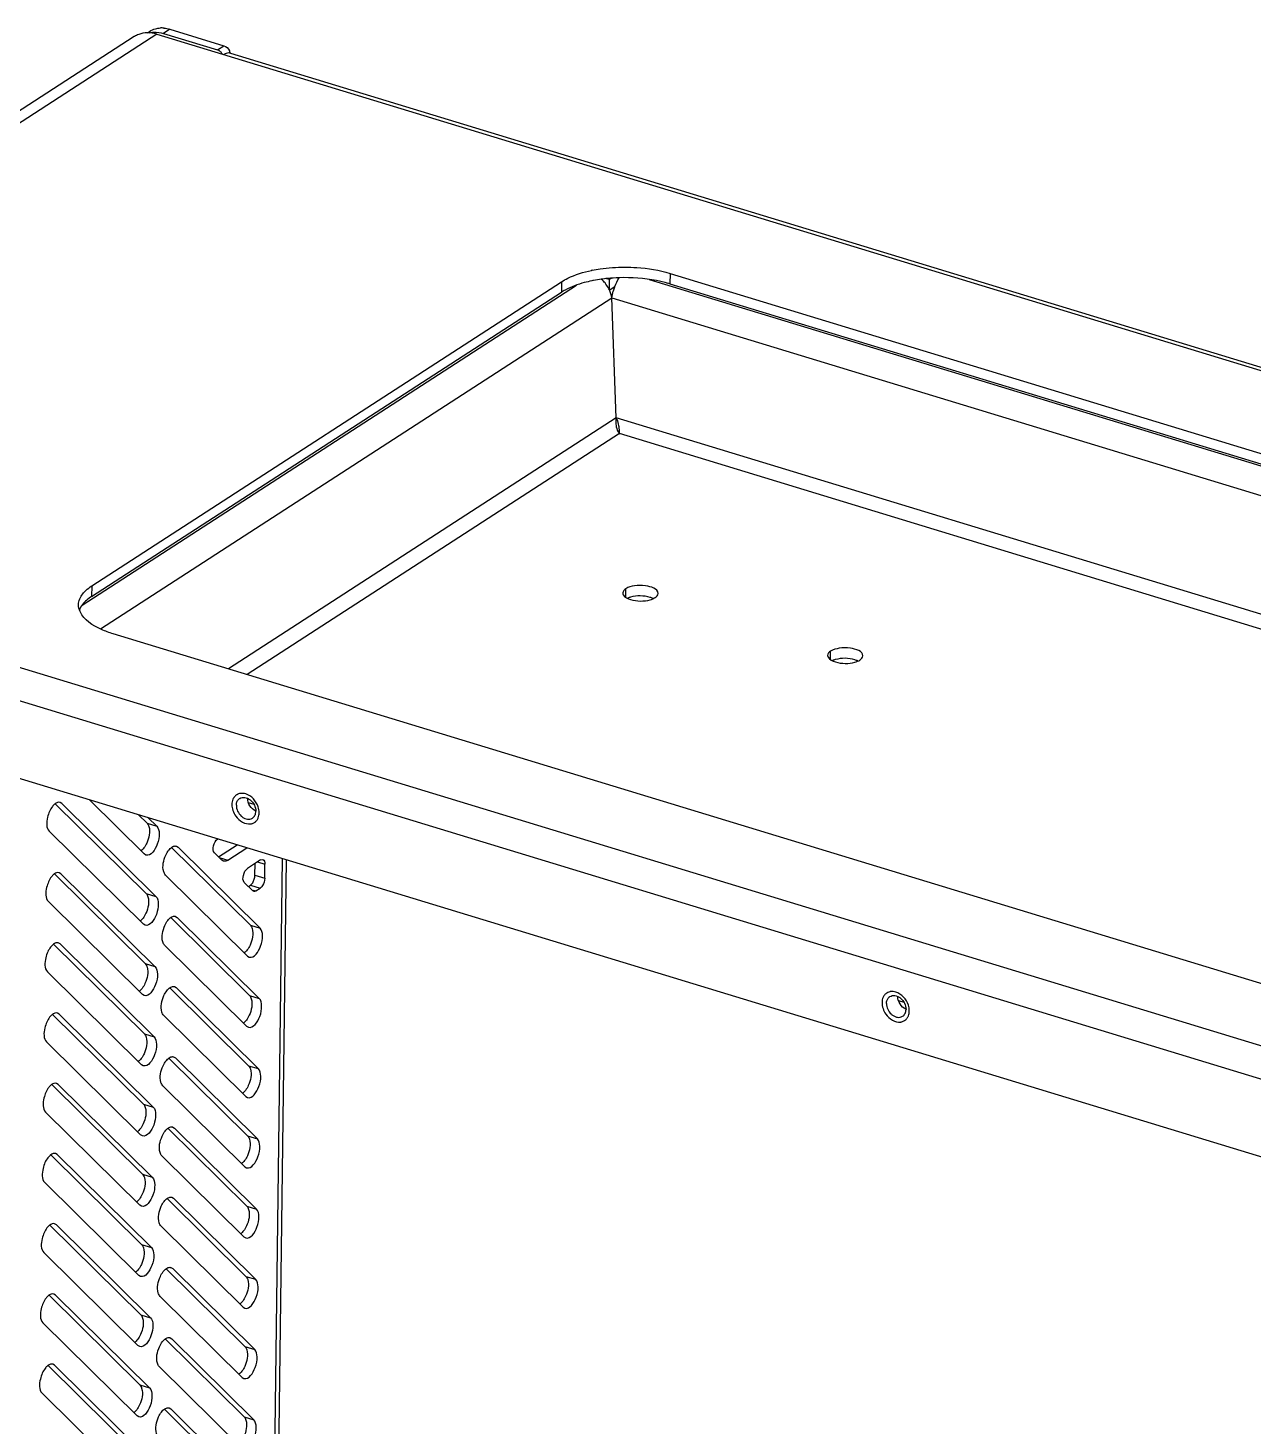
# Model space of a CAD drawing. Header units: millimetres. Extents: x -177 to 18421, y -5017 to 3255.
# Drawn here: x 4748.91 to 4788.05, y 1990.21 to 2034.9 of the extents above; entities that cross this region are included whole.
import ezdxf

# ---------------------------------------------------------------- set-up
doc = ezdxf.new("R2010")
doc.units = ezdxf.units.MM
doc.header["$LTSCALE"] = 46.255
doc.layers.get('0').update_dxf_attribs({"linetype": 'CONTINUOUS'})
doc.layers.add('02___PRT_ALL_AXES', color=7, linetype='CONTINUOUS')

msp = doc.modelspace()

# ---------------------------------------------------------------- linework, layer by layer
at = {"color": 7, "linetype": 'Continuous'}
for p, q in [((4752.722, 2034.742), (4752.789, 2034.785)), ((4753.441, 2034.854), (4753.233, 2034.719)), ((4753.233, 2034.719), (4754.958, 2034.193)), ((4754.958, 2034.193), (4755.166, 2034.329)), ((4765.956, 2026.783), (4765.951, 2026.447)), ((4767.481, 2026.851), (4767.396, 2026.877)), ((4767.481, 2026.851), (4767.477, 2026.515)), ((4767.481, 2026.851), (4767.553, 2026.898)), ((4768.754, 2026.854), (4825.015, 2009.705)), ((4769.423, 2027.05), (4769.419, 2026.713)), ((4769.419, 2026.713), (4824.479, 2009.93)), ((4750.637, 2016.441), (4766.437, 2026.674)), ((4750.939, 2016.724), (4765.951, 2026.447)), ((4751.228, 2015.687), (4767.565, 2026.267)), ((4767.706, 2022.434), (4767.565, 2026.267)), ((4767.565, 2026.267), (4825.145, 2008.716)), ((4767.706, 2022.434), (4755.31, 2014.406)), ((4821.165, 2006.138), (4767.706, 2022.434)), ((4767.804, 2021.929), (4755.906, 2014.224)), ((4767.803, 2021.951), (4767.804, 2021.929)), ((4820.667, 2005.815), (4767.804, 2021.929)), ((4750.944, 2017.06), (4750.939, 2016.724)), ((4750.868, 2010.222), (4752.62, 2008.491)), ((4749.986, 2010.105), (4749.931, 2010.139)), ((4752.993, 2007.136), (4749.986, 2010.105)), ((4752.71, 2009.476), (4753.022, 2009.381)), ((4753.022, 2009.381), (4752.751, 2009.647)), ((4749.585, 2009.216), (4752.592, 2006.246)), ((4752.676, 2008.458), (4752.62, 2008.491)), ((4753.647, 2008.742), (4753.702, 2008.708)), ((4756.324, 2006.119), (4753.702, 2008.708)), ((4754.865, 2008.525), (4755.097, 2008.295)), ((4755.016, 2008.375), (4755.292, 2008.291)), ((4755.292, 2008.291), (4755.903, 2008.687)), ((4755.152, 2008.262), (4755.097, 2008.295)), ((4756.34, 2008.302), (4755.921, 2008.031)), ((4756.242, 2008.239), (4756.476, 2008.168)), ((4756.34, 2008.302), (4756.41, 2008.317)), ((4756.47, 2007.719), (4756.476, 2008.168)), ((4757.03, 2008.343), (4756.576, 1972.976)), ((4757.153, 2008.306), (4756.703, 1973.156)), ((4749.958, 2007.861), (4749.902, 2007.894)), ((4752.964, 2004.891), (4749.958, 2007.861)), ((4753.301, 2007.819), (4755.922, 2005.23)), ((4755.818, 2007.584), (4756.09, 2007.315)), ((4756.017, 2007.499), (4756.328, 2007.404)), ((4756.159, 2007.814), (4756.47, 2007.719)), ((4752.681, 2007.231), (4752.993, 2007.136)), ((4756.117, 2007.298), (4756.09, 2007.315)), ((4756.098, 2007.34), (4756.187, 2007.313)), ((4756.187, 2007.313), (4756.328, 2007.404)), ((4749.556, 2006.971), (4752.563, 2004.002)), ((4752.647, 2006.213), (4752.592, 2006.246)), ((4753.618, 2006.497), (4753.674, 2006.464)), ((4756.295, 2003.875), (4753.674, 2006.464)), ((4756.012, 2006.214), (4756.324, 2006.119)), ((4749.929, 2005.616), (4749.873, 2005.649)), ((4752.935, 2002.647), (4749.929, 2005.616)), ((4753.272, 2005.574), (4755.894, 2002.985)), ((4755.922, 2005.23), (4755.978, 2005.196)), ((4752.652, 2004.986), (4752.964, 2004.891)), ((4749.528, 2004.726), (4752.534, 2001.757)), ((4752.618, 2003.968), (4752.563, 2004.002)), ((4753.589, 2004.253), (4753.645, 2004.219)), ((4756.266, 2001.63), (4753.645, 2004.219)), ((4755.983, 2003.97), (4756.295, 2003.875)), ((4749.9, 2003.371), (4749.845, 2003.405)), ((4752.907, 2000.402), (4749.9, 2003.371)), ((4753.243, 2003.33), (4755.865, 2000.741)), ((4752.624, 2002.742), (4752.935, 2002.647)), ((4755.894, 2002.985), (4755.949, 2002.952)), ((4749.499, 2002.482), (4752.505, 1999.513)), ((4752.59, 2001.724), (4752.534, 2001.757)), ((4753.56, 2002.008), (4753.616, 2001.975)), ((4756.237, 1999.386), (4753.616, 2001.975)), ((4755.955, 2001.725), (4756.266, 2001.63)), ((4749.871, 2001.127), (4749.816, 2001.16)), ((4752.878, 1998.157), (4749.871, 2001.127)), ((4753.215, 2001.085), (4755.836, 1998.496)), ((4752.595, 2000.497), (4752.907, 2000.402)), ((4755.865, 2000.741), (4755.921, 2000.707)), ((4749.47, 2000.237), (4752.477, 1997.268)), ((4752.561, 1999.479), (4752.505, 1999.513)), ((4753.532, 1999.763), (4753.587, 1999.73)), ((4756.209, 1997.141), (4753.587, 1999.73)), ((4755.926, 1999.481), (4756.237, 1999.386)), ((4749.843, 1998.882), (4749.787, 1998.916)), ((4752.849, 1995.913), (4749.843, 1998.882)), ((4753.186, 1998.84), (4755.807, 1996.251)), ((4752.566, 1998.252), (4752.878, 1998.157)), ((4755.836, 1998.496), (4755.892, 1998.462)), ((4749.441, 1997.992), (4752.448, 1995.023)), ((4752.532, 1997.234), (4752.477, 1997.268)), ((4753.503, 1997.519), (4753.558, 1997.485)), ((4756.18, 1994.896), (4753.558, 1997.485)), ((4755.897, 1997.236), (4756.209, 1997.141)), ((4749.814, 1996.637), (4749.758, 1996.671)), ((4752.82, 1993.668), (4749.814, 1996.637)), ((4753.157, 1996.596), (4755.779, 1994.007)), ((4752.537, 1996.008), (4752.849, 1995.913)), ((4755.807, 1996.251), (4755.863, 1996.218)), ((4749.413, 1995.748), (4752.419, 1992.779)), ((4752.503, 1994.99), (4752.448, 1995.023)), ((4753.474, 1995.274), (4753.53, 1995.241)), ((4756.151, 1992.652), (4753.53, 1995.241)), ((4755.868, 1994.991), (4756.18, 1994.896)), ((4749.785, 1994.393), (4749.729, 1994.426)), ((4752.792, 1991.423), (4749.785, 1994.393)), ((4753.128, 1994.351), (4755.75, 1991.762)), ((4752.509, 1993.763), (4752.82, 1993.668)), ((4755.779, 1994.007), (4755.834, 1993.973)), ((4749.384, 1993.503), (4752.39, 1990.534)), ((4752.475, 1992.745), (4752.419, 1992.779)), ((4753.445, 1993.03), (4753.501, 1992.996)), ((4756.122, 1990.407), (4753.501, 1992.996)), ((4755.839, 1992.747), (4756.151, 1992.652)), ((4749.756, 1992.148), (4749.701, 1992.182)), ((4752.763, 1989.179), (4749.756, 1992.148)), ((4753.1, 1992.106), (4755.721, 1989.517)), ((4752.48, 1991.518), (4752.792, 1991.423)), ((4755.75, 1991.762), (4755.805, 1991.729)), ((4749.355, 1991.259), (4752.362, 1988.289)), ((4752.446, 1990.5), (4752.39, 1990.534)), ((4753.417, 1990.785), (4753.472, 1990.751)), ((4756.094, 1988.162), (4753.472, 1990.751)), ((4755.811, 1990.502), (4756.122, 1990.407))]:
    msp.add_line(p, q, dxfattribs=at)
at = {"color": 3, "linetype": 'Continuous'}
for p, q in [((4753.441, 2034.854), (4755.166, 2034.329)), ((4752.304, 2034.62), (4729.23, 2019.676)), ((4753.026, 2034.696), (4729.952, 2019.752)), ((4753.026, 2034.696), (4846.441, 2006.221)), ((4755.376, 2034.088), (4844.511, 2006.918)), ((4750.944, 2017.06), (4765.956, 2026.783)), ((4769.423, 2027.05), (4824.484, 2010.267)), ((4767.477, 2026.515), (4767.661, 2026.634)), ((4822.122, 1992.054), (4732.031, 2019.516)), ((4821.696, 1991.11), (4731.605, 2018.572)), ((4806.692, 1998.743), (4751.631, 2015.527)), ((4808.783, 1992.568), (4744.456, 2012.176)), ((4755.944, 2010.142), (4756.121, 2010.088)), ((4752.681, 2007.231), (4749.779, 2010.097)), ((4752.71, 2009.476), (4752.44, 2009.742)), ((4756.012, 2006.214), (4753.495, 2008.7)), ((4754.995, 2008.396), (4755.591, 2008.782)), ((4756.159, 2007.814), (4756.163, 2008.188)), ((4752.652, 2004.986), (4749.75, 2007.853)), ((4755.948, 2007.455), (4756.017, 2007.499)), ((4755.983, 2003.97), (4753.466, 2006.456)), ((4752.624, 2002.742), (4749.721, 2005.608)), ((4755.955, 2001.725), (4753.437, 2004.211)), ((4776.722, 2003.808), (4776.898, 2003.755)), ((4752.595, 2000.497), (4749.693, 2003.363)), ((4755.926, 1999.481), (4753.409, 2001.967)), ((4752.566, 1998.252), (4749.664, 2001.119)), ((4755.897, 1997.236), (4753.38, 1999.722)), ((4752.537, 1996.008), (4749.635, 1998.874)), ((4755.868, 1994.991), (4753.351, 1997.477)), ((4752.509, 1993.763), (4749.606, 1996.629)), ((4755.839, 1992.747), (4753.322, 1995.233)), ((4752.48, 1991.518), (4749.578, 1994.385)), ((4755.811, 1990.502), (4753.294, 1992.988)), ((4752.451, 1989.274), (4749.549, 1992.14)), ((4755.782, 1988.257), (4753.265, 1990.743))]:
    msp.add_line(p, q, dxfattribs=at)
at = {"color": 7, "linetype": 'Continuous'}
msp.add_lwpolyline([(4767.803, 2021.951), (4767.804, 2021.917), (4767.803, 2021.906)], dxfattribs=at)
at = {"color": 3, "linetype": 'Continuous'}
for centre, radius, start, end in [((4753.176, 2034.067), 0.828, 84.6851, 92.5293), ((4752.706, 2034), 0.739, 110.8122, 122.8924), ((4767.807, 2022.893), 4.345, 101.5397, 101.796)]:
    msp.add_arc(centre, radius, start, end, dxfattribs=at)
at = {"color": 7, "linetype": 'Continuous'}
for centre, radius, start, end in [((4767.817, 2022.488), 4.415, 100.9105, 101.6596), ((4767.877, 2022.166), 4.743, 97.8609, 100.8854), ((4767.931, 2021.783), 5.129, 95.6917, 97.8775), ((4766.587, 2026.103), 0.993, 29.1539, 40.1498), ((4767.962, 2021.461), 5.452, 91.7256, 95.6772), ((4768.317, 2023.098), 3.78, 73.052, 74.0652), ((4766.594, 2026.108), 0.985, 24.715, 29.1312), ((4769.069, 2026.084), 1.516, 160.0161, 164.7242), ((4769.019, 2026.102), 1.462, 158.5517, 159.9979), ((4768.03, 2022.125), 0.3, 217.7255, 220.8275), ((4749.983, 2009.818), 0.349, 126.3781, 128.9215), ((4749.954, 2007.573), 0.349, 126.3781, 128.9215), ((4749.926, 2005.329), 0.349, 126.3781, 128.9215), ((4749.897, 2003.084), 0.349, 126.3781, 128.9215), ((4749.868, 2000.84), 0.349, 126.3781, 128.9215), ((4749.839, 1998.595), 0.349, 126.3781, 128.9215), ((4749.811, 1996.35), 0.349, 126.3781, 128.9215), ((4749.782, 1994.106), 0.349, 126.3781, 128.9215), ((4749.753, 1991.861), 0.349, 126.3781, 128.9215)]:
    msp.add_arc(centre, radius, start, end, dxfattribs=at)
at = {"color": 3, "linetype": 'Continuous'}
for points in [[(4752.723, 2034.742), (4752.628, 2034.741), (4752.532, 2034.724), (4752.443, 2034.69)], [(4753.026, 2034.696), (4752.928, 2034.726), (4752.825, 2034.743), (4752.723, 2034.742)], [(4752.79, 2034.786), (4752.848, 2034.824), (4752.914, 2034.852), (4752.981, 2034.87)], [(4752.981, 2034.87), (4753.033, 2034.884), (4753.086, 2034.892), (4753.139, 2034.895)], [(4753.252, 2034.892), (4753.316, 2034.886), (4753.38, 2034.873), (4753.441, 2034.854)], [(4755.166, 2034.329), (4755.242, 2034.305), (4755.307, 2034.24), (4755.341, 2034.168)], [(4755.325, 2034.096), (4755.269, 2034.097), (4755.213, 2034.074), (4755.166, 2034.044)], [(4750.655, 2016.806), (4750.685, 2016.845), (4750.719, 2016.881), (4750.755, 2016.915)], [(4750.755, 2016.915), (4750.813, 2016.969), (4750.877, 2017.017), (4750.944, 2017.06)], [(4750.569, 2016.238), (4750.538, 2016.307), (4750.521, 2016.384), (4750.522, 2016.459)], [(4750.522, 2016.459), (4750.523, 2016.583), (4750.579, 2016.708), (4750.655, 2016.806)], [(4752.702, 2008.841), (4752.677, 2008.786), (4752.647, 2008.733), (4752.61, 2008.685)], [(4752.61, 2008.685), (4752.583, 2008.65), (4752.552, 2008.617), (4752.516, 2008.591)], [(4756.087, 2007.574), (4756.109, 2007.61), (4756.126, 2007.649), (4756.138, 2007.689)], [(4756.138, 2007.689), (4756.151, 2007.729), (4756.158, 2007.772), (4756.159, 2007.814)], [(4752.673, 2006.596), (4752.648, 2006.541), (4752.618, 2006.488), (4752.582, 2006.44)], [(4752.582, 2006.44), (4752.555, 2006.405), (4752.523, 2006.372), (4752.487, 2006.346)], [(4755.912, 2005.424), (4755.885, 2005.389), (4755.854, 2005.355), (4755.818, 2005.329)], [(4756.004, 2005.58), (4755.979, 2005.525), (4755.949, 2005.472), (4755.912, 2005.424)], [(4752.644, 2004.351), (4752.62, 2004.297), (4752.589, 2004.244), (4752.553, 2004.196)], [(4752.553, 2004.196), (4752.526, 2004.16), (4752.495, 2004.127), (4752.459, 2004.101)], [(4755.884, 2003.179), (4755.857, 2003.144), (4755.826, 2003.111), (4755.789, 2003.085)], [(4755.975, 2003.335), (4755.95, 2003.28), (4755.92, 2003.227), (4755.884, 2003.179)], [(4752.616, 2002.107), (4752.591, 2002.052), (4752.561, 2001.999), (4752.524, 2001.951)], [(4752.524, 2001.951), (4752.497, 2001.916), (4752.466, 2001.883), (4752.43, 2001.857)], [(4755.855, 2000.935), (4755.828, 2000.899), (4755.797, 2000.866), (4755.761, 2000.84)], [(4755.946, 2001.09), (4755.922, 2001.035), (4755.892, 2000.982), (4755.855, 2000.935)], [(4752.587, 1999.862), (4752.562, 1999.807), (4752.532, 1999.754), (4752.495, 1999.706)], [(4752.495, 1999.706), (4752.468, 1999.671), (4752.437, 1999.638), (4752.401, 1999.612)], [(4755.826, 1998.69), (4755.799, 1998.655), (4755.768, 1998.622), (4755.732, 1998.596)], [(4755.918, 1998.846), (4755.893, 1998.791), (4755.863, 1998.738), (4755.826, 1998.69)], [(4752.467, 1997.462), (4752.44, 1997.427), (4752.408, 1997.393), (4752.372, 1997.367)], [(4752.558, 1997.618), (4752.533, 1997.563), (4752.503, 1997.51), (4752.467, 1997.462)], [(4755.797, 1996.445), (4755.77, 1996.41), (4755.739, 1996.377), (4755.703, 1996.351)], [(4755.889, 1996.601), (4755.864, 1996.546), (4755.834, 1996.493), (4755.797, 1996.445)], [(4752.438, 1995.217), (4752.411, 1995.182), (4752.38, 1995.149), (4752.344, 1995.123)], [(4752.529, 1995.373), (4752.505, 1995.318), (4752.474, 1995.265), (4752.438, 1995.217)], [(4755.769, 1994.201), (4755.742, 1994.165), (4755.711, 1994.132), (4755.674, 1994.106)], [(4755.86, 1994.356), (4755.835, 1994.302), (4755.805, 1994.248), (4755.769, 1994.201)], [(4752.409, 1992.973), (4752.382, 1992.937), (4752.351, 1992.904), (4752.315, 1992.878)], [(4752.501, 1993.128), (4752.476, 1993.073), (4752.446, 1993.02), (4752.409, 1992.973)], [(4755.74, 1991.956), (4755.713, 1991.921), (4755.682, 1991.888), (4755.646, 1991.862)], [(4755.831, 1992.112), (4755.807, 1992.057), (4755.777, 1992.004), (4755.74, 1991.956)], [(4752.38, 1990.728), (4752.353, 1990.693), (4752.322, 1990.659), (4752.286, 1990.633)], [(4752.472, 1990.884), (4752.447, 1990.829), (4752.417, 1990.776), (4752.38, 1990.728)]]:
    msp.add_open_spline(points, degree=3, dxfattribs=at)
at = {"color": 7, "linetype": 'Continuous'}
for points in [[(4752.801, 2034.742), (4752.844, 2034.752), (4752.887, 2034.758), (4752.931, 2034.76)], [(4752.931, 2034.76), (4753.032, 2034.764), (4753.136, 2034.749), (4753.233, 2034.719)], [(4755.061, 2034.132), (4755.032, 2034.159), (4754.996, 2034.182), (4754.958, 2034.193)], [(4767.346, 2026.744), (4767.313, 2026.784), (4767.275, 2026.821), (4767.235, 2026.855)], [(4767.658, 2026.636), (4767.695, 2026.73), (4767.741, 2026.821), (4767.799, 2026.904)], [(4766.074, 2026.519), (4766.032, 2026.496), (4765.991, 2026.472), (4765.951, 2026.447)], [(4767.565, 2026.267), (4767.552, 2026.354), (4767.526, 2026.44), (4767.489, 2026.52)], [(4767.565, 2026.267), (4767.573, 2026.34), (4767.588, 2026.412), (4767.607, 2026.483)], [(4767.706, 2022.434), (4767.691, 2022.367), (4767.687, 2022.298), (4767.692, 2022.23)], [(4767.706, 2022.434), (4767.733, 2022.37), (4767.753, 2022.303), (4767.768, 2022.235)], [(4750.65, 2016.469), (4750.605, 2016.411), (4750.567, 2016.345), (4750.544, 2016.276)], [(4750.939, 2016.724), (4750.832, 2016.654), (4750.729, 2016.57), (4750.65, 2016.469)], [(4749.931, 2010.139), (4749.88, 2010.154), (4749.819, 2010.13), (4749.776, 2010.099)], [(4749.685, 2010.006), (4749.648, 2009.958), (4749.618, 2009.905), (4749.593, 2009.851)], [(4749.764, 2010.089), (4749.734, 2010.065), (4749.708, 2010.037), (4749.685, 2010.006)], [(4753.309, 2008.454), (4753.334, 2008.509), (4753.364, 2008.562), (4753.401, 2008.61)], [(4753.401, 2008.61), (4753.431, 2008.649), (4753.466, 2008.686), (4753.507, 2008.713)], [(4753.507, 2008.713), (4753.539, 2008.733), (4753.576, 2008.748), (4753.613, 2008.747)], [(4749.902, 2007.894), (4749.851, 2007.909), (4749.79, 2007.886), (4749.748, 2007.854)], [(4755.292, 2008.291), (4755.252, 2008.265), (4755.198, 2008.248), (4755.152, 2008.262)], [(4756.41, 2008.317), (4756.462, 2008.301), (4756.477, 2008.222), (4756.476, 2008.168)], [(4749.656, 2007.762), (4749.619, 2007.714), (4749.589, 2007.661), (4749.565, 2007.606)], [(4749.735, 2007.845), (4749.706, 2007.821), (4749.679, 2007.792), (4749.656, 2007.762)], [(4756.47, 2007.719), (4756.469, 2007.635), (4756.443, 2007.549), (4756.398, 2007.479)], [(4753.28, 2006.209), (4753.305, 2006.264), (4753.335, 2006.317), (4753.372, 2006.365)], [(4753.372, 2006.365), (4753.402, 2006.404), (4753.437, 2006.441), (4753.479, 2006.468)], [(4753.479, 2006.468), (4753.51, 2006.488), (4753.547, 2006.504), (4753.585, 2006.503)], [(4749.627, 2005.517), (4749.591, 2005.469), (4749.561, 2005.416), (4749.536, 2005.361)], [(4749.707, 2005.6), (4749.677, 2005.576), (4749.651, 2005.547), (4749.627, 2005.517)], [(4749.873, 2005.65), (4749.822, 2005.665), (4749.762, 2005.641), (4749.719, 2005.61)], [(4753.252, 2003.965), (4753.276, 2004.019), (4753.306, 2004.072), (4753.343, 2004.12)], [(4753.343, 2004.12), (4753.373, 2004.16), (4753.408, 2004.196), (4753.45, 2004.223)], [(4753.45, 2004.223), (4753.481, 2004.244), (4753.519, 2004.259), (4753.556, 2004.258)], [(4749.598, 2003.272), (4749.562, 2003.225), (4749.532, 2003.171), (4749.507, 2003.117)], [(4749.678, 2003.355), (4749.648, 2003.331), (4749.622, 2003.303), (4749.598, 2003.272)], [(4749.845, 2003.405), (4749.794, 2003.42), (4749.733, 2003.396), (4749.69, 2003.365)], [(4753.223, 2001.72), (4753.248, 2001.775), (4753.278, 2001.828), (4753.314, 2001.876)], [(4753.314, 2001.876), (4753.344, 2001.915), (4753.38, 2001.952), (4753.421, 2001.979)], [(4753.421, 2001.979), (4753.452, 2001.999), (4753.49, 2002.014), (4753.527, 2002.013)], [(4749.57, 2001.028), (4749.533, 2000.98), (4749.503, 2000.927), (4749.478, 2000.872)], [(4749.649, 2001.111), (4749.619, 2001.087), (4749.593, 2001.058), (4749.57, 2001.028)], [(4749.816, 2001.16), (4749.765, 2001.176), (4749.704, 2001.152), (4749.661, 2001.12)], [(4753.194, 1999.475), (4753.219, 1999.53), (4753.249, 1999.583), (4753.286, 1999.631)], [(4753.286, 1999.631), (4753.316, 1999.67), (4753.351, 1999.707), (4753.392, 1999.734)], [(4753.392, 1999.734), (4753.424, 1999.754), (4753.461, 1999.77), (4753.498, 1999.769)], [(4749.541, 1998.783), (4749.504, 1998.735), (4749.474, 1998.682), (4749.449, 1998.627)], [(4749.62, 1998.866), (4749.591, 1998.842), (4749.564, 1998.813), (4749.541, 1998.783)], [(4749.787, 1998.916), (4749.736, 1998.931), (4749.675, 1998.907), (4749.633, 1998.876)], [(4753.165, 1997.231), (4753.19, 1997.285), (4753.22, 1997.339), (4753.257, 1997.386)], [(4753.257, 1997.386), (4753.287, 1997.426), (4753.322, 1997.462), (4753.364, 1997.489)], [(4753.364, 1997.489), (4753.395, 1997.51), (4753.432, 1997.525), (4753.47, 1997.524)], [(4749.512, 1996.538), (4749.476, 1996.491), (4749.445, 1996.438), (4749.421, 1996.383)], [(4749.592, 1996.622), (4749.562, 1996.597), (4749.535, 1996.569), (4749.512, 1996.538)], [(4749.758, 1996.671), (4749.707, 1996.686), (4749.647, 1996.663), (4749.604, 1996.631)], [(4753.137, 1994.986), (4753.161, 1995.041), (4753.191, 1995.094), (4753.228, 1995.142)], [(4753.228, 1995.142), (4753.258, 1995.181), (4753.293, 1995.218), (4753.335, 1995.245)], [(4753.335, 1995.245), (4753.366, 1995.265), (4753.404, 1995.28), (4753.441, 1995.279)], [(4749.483, 1994.294), (4749.447, 1994.246), (4749.417, 1994.193), (4749.392, 1994.138)], [(4749.563, 1994.377), (4749.533, 1994.353), (4749.507, 1994.324), (4749.483, 1994.294)], [(4749.73, 1994.426), (4749.679, 1994.442), (4749.618, 1994.418), (4749.575, 1994.386)], [(4753.108, 1992.741), (4753.133, 1992.796), (4753.163, 1992.849), (4753.199, 1992.897)], [(4753.199, 1992.897), (4753.229, 1992.936), (4753.265, 1992.973), (4753.306, 1993)], [(4753.306, 1993), (4753.337, 1993.02), (4753.375, 1993.036), (4753.412, 1993.035)], [(4749.455, 1992.049), (4749.418, 1992.001), (4749.388, 1991.948), (4749.363, 1991.893)], [(4749.534, 1992.132), (4749.504, 1992.108), (4749.478, 1992.08), (4749.455, 1992.049)], [(4749.701, 1992.182), (4749.65, 1992.197), (4749.589, 1992.173), (4749.546, 1992.142)], [(4753.079, 1990.497), (4753.104, 1990.552), (4753.134, 1990.605), (4753.17, 1990.652)], [(4753.17, 1990.652), (4753.201, 1990.692), (4753.236, 1990.729), (4753.277, 1990.755)], [(4753.277, 1990.755), (4753.308, 1990.776), (4753.346, 1990.791), (4753.383, 1990.79)]]:
    msp.add_open_spline(points, degree=3, dxfattribs=at)
for points, knots in [([(4755.117, 2034.063), (4755.109, 2034.076), (4755.092, 2034.1), (4755.072, 2034.122), (4755.061, 2034.132)], [0, 0, 0, 0, 0.502554, 1, 1, 1, 1]), ([(4766.925, 2026.812), (4766.844, 2026.795), (4766.552, 2026.726), (4766.266, 2026.623), (4766.074, 2026.519)], [0, 0, 0, 0, 0.27329, 1, 1, 1, 1]), ([(4769.355, 2026.732), (4769.236, 2026.766), (4768.726, 2026.886), (4768.198, 2026.923), (4767.798, 2026.911)], [0, 0, 0, 0, 0.236438, 1, 1, 1, 1]), ([(4767.692, 2022.23), (4767.695, 2022.2), (4767.71, 2022.099), (4767.749, 2021.999), (4767.794, 2021.942)], [0, 0, 0, 0, 0.289939, 1, 1, 1, 1]), ([(4767.768, 2022.235), (4767.774, 2022.207), (4767.792, 2022.113), (4767.799, 2022.018), (4767.803, 2021.951)], [0, 0, 0, 0, 0.298844, 1, 1, 1, 1]), ([(4756.187, 2009.862), (4756.11, 2009.897), (4755.978, 2010.019), (4755.921, 2010.188), (4755.921, 2010.273)], [0, 0, 0, 0, 0.500026, 1, 1, 1, 1]), ([(4749.593, 2009.851), (4749.567, 2009.791), (4749.501, 2009.594), (4749.478, 2009.322), (4749.585, 2009.216)], [0, 0, 0, 0, 0.300556, 1, 1, 1, 1]), ([(4753.022, 2009.381), (4753.081, 2009.322), (4753.116, 2009.099), (4753.059, 2008.779), (4752.836, 2008.41), (4752.676, 2008.457)], [0, 0, 0, 0, 0.226895, 0.542314, 1, 1, 1, 1]), ([(4754.865, 2008.525), (4754.811, 2008.578), (4754.827, 2008.77), (4754.896, 2008.925), (4754.968, 2008.972)], [0, 0, 0, 0, 0.468575, 1, 1, 1, 1]), ([(4753.301, 2007.819), (4753.272, 2007.847), (4753.179, 2008.055), (4753.236, 2008.292), (4753.309, 2008.454)], [0, 0, 0, 0, 0.18587, 1, 1, 1, 1]), ([(4753.613, 2008.747), (4753.619, 2008.747), (4753.63, 2008.746), (4753.641, 2008.744), (4753.647, 2008.742)], [0, 0, 0, 0, 0.503481, 1, 1, 1, 1]), ([(4755.818, 2007.584), (4755.764, 2007.637), (4755.78, 2007.829), (4755.849, 2007.984), (4755.921, 2008.031)], [0, 0, 0, 0, 0.468575, 1, 1, 1, 1]), ([(4749.565, 2007.606), (4749.538, 2007.547), (4749.473, 2007.349), (4749.449, 2007.077), (4749.556, 2006.971)], [0, 0, 0, 0, 0.300556, 1, 1, 1, 1]), ([(4756.398, 2007.479), (4756.388, 2007.464), (4756.367, 2007.436), (4756.342, 2007.413), (4756.328, 2007.404)], [0, 0, 0, 0, 0.540219, 1, 1, 1, 1]), ([(4752.993, 2007.136), (4753.052, 2007.078), (4753.087, 2006.855), (4753.031, 2006.535), (4752.807, 2006.165), (4752.647, 2006.213)], [0, 0, 0, 0, 0.226895, 0.542314, 1, 1, 1, 1]), ([(4756.187, 2007.313), (4756.175, 2007.305), (4756.156, 2007.29), (4756.125, 2007.291), (4756.117, 2007.299)], [0, 0, 0, 0, 0.567934, 1, 1, 1, 1]), ([(4753.272, 2005.574), (4753.243, 2005.603), (4753.15, 2005.81), (4753.207, 2006.047), (4753.28, 2006.209)], [0, 0, 0, 0, 0.18587, 1, 1, 1, 1]), ([(4753.585, 2006.503), (4753.59, 2006.503), (4753.602, 2006.502), (4753.613, 2006.499), (4753.618, 2006.497)], [0, 0, 0, 0, 0.503481, 1, 1, 1, 1]), ([(4755.978, 2005.196), (4756.138, 2005.148), (4756.362, 2005.518), (4756.418, 2005.838), (4756.383, 2006.061), (4756.324, 2006.119)], [0, 0, 0, 0, 0.457686, 0.773105, 1, 1, 1, 1]), ([(4749.536, 2005.361), (4749.509, 2005.302), (4749.444, 2005.104), (4749.42, 2004.833), (4749.528, 2004.726)], [0, 0, 0, 0, 0.300556, 1, 1, 1, 1]), ([(4752.964, 2004.891), (4753.023, 2004.833), (4753.059, 2004.61), (4753.002, 2004.29), (4752.778, 2003.92), (4752.618, 2003.968)], [0, 0, 0, 0, 0.226895, 0.542314, 1, 1, 1, 1]), ([(4753.243, 2003.33), (4753.215, 2003.358), (4753.121, 2003.566), (4753.179, 2003.803), (4753.252, 2003.965)], [0, 0, 0, 0, 0.18587, 1, 1, 1, 1]), ([(4753.556, 2004.258), (4753.561, 2004.258), (4753.573, 2004.257), (4753.584, 2004.254), (4753.589, 2004.253)], [0, 0, 0, 0, 0.503481, 1, 1, 1, 1]), ([(4776.964, 2003.529), (4776.887, 2003.564), (4776.756, 2003.685), (4776.699, 2003.855), (4776.699, 2003.939)], [0, 0, 0, 0, 0.500026, 1, 1, 1, 1]), ([(4755.949, 2002.952), (4756.109, 2002.904), (4756.333, 2003.273), (4756.39, 2003.594), (4756.354, 2003.817), (4756.295, 2003.875)], [0, 0, 0, 0, 0.457686, 0.773105, 1, 1, 1, 1]), ([(4749.507, 2003.117), (4749.48, 2003.057), (4749.415, 2002.86), (4749.391, 2002.588), (4749.499, 2002.482)], [0, 0, 0, 0, 0.300556, 1, 1, 1, 1]), ([(4752.935, 2002.647), (4752.994, 2002.588), (4753.03, 2002.365), (4752.973, 2002.045), (4752.75, 2001.676), (4752.59, 2001.724)], [0, 0, 0, 0, 0.226895, 0.542314, 1, 1, 1, 1]), ([(4753.215, 2001.085), (4753.186, 2001.113), (4753.092, 2001.321), (4753.15, 2001.558), (4753.223, 2001.72)], [0, 0, 0, 0, 0.18587, 1, 1, 1, 1]), ([(4753.527, 2002.013), (4753.533, 2002.013), (4753.544, 2002.012), (4753.555, 2002.01), (4753.56, 2002.008)], [0, 0, 0, 0, 0.503481, 1, 1, 1, 1]), ([(4755.92, 2000.707), (4756.081, 2000.659), (4756.304, 2001.029), (4756.361, 2001.349), (4756.325, 2001.572), (4756.266, 2001.63)], [0, 0, 0, 0, 0.457686, 0.773105, 1, 1, 1, 1]), ([(4749.478, 2000.872), (4749.452, 2000.813), (4749.386, 2000.615), (4749.363, 2000.343), (4749.47, 2000.237)], [0, 0, 0, 0, 0.300556, 1, 1, 1, 1]), ([(4752.907, 2000.402), (4752.966, 2000.344), (4753.001, 2000.121), (4752.944, 1999.801), (4752.721, 1999.431), (4752.561, 1999.479)], [0, 0, 0, 0, 0.226895, 0.542314, 1, 1, 1, 1]), ([(4753.186, 1998.84), (4753.157, 1998.869), (4753.064, 1999.076), (4753.121, 1999.313), (4753.194, 1999.475)], [0, 0, 0, 0, 0.18587, 1, 1, 1, 1]), ([(4753.498, 1999.769), (4753.504, 1999.769), (4753.515, 1999.768), (4753.526, 1999.765), (4753.532, 1999.764)], [0, 0, 0, 0, 0.503481, 1, 1, 1, 1]), ([(4755.892, 1998.462), (4756.052, 1998.414), (4756.275, 1998.784), (4756.332, 1999.104), (4756.296, 1999.327), (4756.237, 1999.386)], [0, 0, 0, 0, 0.457686, 0.773105, 1, 1, 1, 1]), ([(4749.449, 1998.627), (4749.423, 1998.568), (4749.358, 1998.371), (4749.334, 1998.099), (4749.441, 1997.992)], [0, 0, 0, 0, 0.300556, 1, 1, 1, 1]), ([(4752.878, 1998.157), (4752.937, 1998.099), (4752.972, 1997.876), (4752.916, 1997.556), (4752.692, 1997.186), (4752.532, 1997.234)], [0, 0, 0, 0, 0.226895, 0.542314, 1, 1, 1, 1]), ([(4753.157, 1996.596), (4753.128, 1996.624), (4753.035, 1996.832), (4753.092, 1997.069), (4753.165, 1997.231)], [0, 0, 0, 0, 0.18587, 1, 1, 1, 1]), ([(4753.47, 1997.524), (4753.475, 1997.524), (4753.486, 1997.523), (4753.498, 1997.52), (4753.503, 1997.519)], [0, 0, 0, 0, 0.503481, 1, 1, 1, 1]), ([(4755.863, 1996.218), (4756.023, 1996.17), (4756.246, 1996.54), (4756.303, 1996.86), (4756.268, 1997.083), (4756.209, 1997.141)], [0, 0, 0, 0, 0.457686, 0.773105, 1, 1, 1, 1]), ([(4749.421, 1996.383), (4749.394, 1996.323), (4749.329, 1996.126), (4749.305, 1995.854), (4749.413, 1995.748)], [0, 0, 0, 0, 0.300556, 1, 1, 1, 1]), ([(4752.849, 1995.913), (4752.908, 1995.855), (4752.944, 1995.631), (4752.887, 1995.311), (4752.663, 1994.942), (4752.503, 1994.99)], [0, 0, 0, 0, 0.226895, 0.542314, 1, 1, 1, 1]), ([(4753.128, 1994.351), (4753.1, 1994.38), (4753.006, 1994.587), (4753.064, 1994.824), (4753.137, 1994.986)], [0, 0, 0, 0, 0.18587, 1, 1, 1, 1]), ([(4753.441, 1995.279), (4753.446, 1995.279), (4753.458, 1995.278), (4753.469, 1995.276), (4753.474, 1995.274)], [0, 0, 0, 0, 0.503481, 1, 1, 1, 1]), ([(4755.834, 1993.973), (4755.994, 1993.925), (4756.218, 1994.295), (4756.275, 1994.615), (4756.239, 1994.838), (4756.18, 1994.896)], [0, 0, 0, 0, 0.457686, 0.773105, 1, 1, 1, 1]), ([(4749.392, 1994.138), (4749.365, 1994.079), (4749.3, 1993.881), (4749.276, 1993.609), (4749.384, 1993.503)], [0, 0, 0, 0, 0.300556, 1, 1, 1, 1]), ([(4752.82, 1993.668), (4752.879, 1993.61), (4752.915, 1993.387), (4752.858, 1993.067), (4752.635, 1992.697), (4752.475, 1992.745)], [0, 0, 0, 0, 0.226895, 0.542314, 1, 1, 1, 1]), ([(4753.1, 1992.106), (4753.071, 1992.135), (4752.977, 1992.342), (4753.035, 1992.58), (4753.108, 1992.741)], [0, 0, 0, 0, 0.18587, 1, 1, 1, 1]), ([(4753.412, 1993.035), (4753.418, 1993.035), (4753.429, 1993.034), (4753.44, 1993.031), (4753.445, 1993.03)], [0, 0, 0, 0, 0.503481, 1, 1, 1, 1]), ([(4755.805, 1991.728), (4755.966, 1991.681), (4756.189, 1992.05), (4756.246, 1992.37), (4756.21, 1992.593), (4756.151, 1992.652)], [0, 0, 0, 0, 0.457686, 0.773105, 1, 1, 1, 1]), ([(4749.363, 1991.893), (4749.337, 1991.834), (4749.271, 1991.637), (4749.248, 1991.365), (4749.355, 1991.259)], [0, 0, 0, 0, 0.300556, 1, 1, 1, 1]), ([(4752.792, 1991.423), (4752.851, 1991.365), (4752.886, 1991.142), (4752.829, 1990.822), (4752.606, 1990.452), (4752.446, 1990.5)], [0, 0, 0, 0, 0.226895, 0.542314, 1, 1, 1, 1]), ([(4753.071, 1989.862), (4753.042, 1989.89), (4752.948, 1990.098), (4753.006, 1990.335), (4753.079, 1990.497)], [0, 0, 0, 0, 0.18587, 1, 1, 1, 1]), ([(4753.383, 1990.79), (4753.389, 1990.79), (4753.4, 1990.789), (4753.411, 1990.787), (4753.417, 1990.785)], [0, 0, 0, 0, 0.503481, 1, 1, 1, 1]), ([(4755.777, 1989.484), (4755.937, 1989.436), (4756.16, 1989.806), (4756.217, 1990.126), (4756.181, 1990.349), (4756.122, 1990.407)], [0, 0, 0, 0, 0.457686, 0.773105, 1, 1, 1, 1])]:
    msp.add_open_spline(points, degree=3, knots=knots, dxfattribs=at)
at = {"color": 3, "linetype": 'Continuous'}
for points, knots in [([(4755.376, 2034.088), (4755.368, 2034.091), (4755.351, 2034.094), (4755.334, 2034.096), (4755.325, 2034.096)], [0, 0, 0, 0, 0.496216, 1, 1, 1, 1]), ([(4755.341, 2034.168), (4755.348, 2034.155), (4755.359, 2034.127), (4755.365, 2034.098), (4755.368, 2034.084)], [0, 0, 0, 0, 0.50689, 1, 1, 1, 1]), ([(4765.956, 2026.783), (4766.019, 2026.824), (4766.321, 2026.991), (4766.656, 2027.091), (4766.919, 2027.146)], [0, 0, 0, 0, 0.219138, 1, 1, 1, 1]), ([(4766.938, 2027.15), (4767.021, 2027.167), (4767.364, 2027.227), (4767.714, 2027.251), (4767.979, 2027.251)], [0, 0, 0, 0, 0.240991, 1, 1, 1, 1]), ([(4767.979, 2027.251), (4768.106, 2027.25), (4768.593, 2027.234), (4769.079, 2027.155), (4769.423, 2027.05)], [0, 0, 0, 0, 0.260992, 1, 1, 1, 1]), ([(4751.631, 2015.527), (4751.503, 2015.566), (4751.105, 2015.712), (4750.691, 2015.968), (4750.569, 2016.238)], [0, 0, 0, 0, 0.312014, 1, 1, 1, 1]), ([(4752.71, 2009.476), (4752.739, 2009.447), (4752.832, 2009.24), (4752.775, 2009.003), (4752.702, 2008.841)], [0, 0, 0, 0, 0.18587, 1, 1, 1, 1]), ([(4756.017, 2007.499), (4756.03, 2007.508), (4756.056, 2007.531), (4756.077, 2007.559), (4756.087, 2007.574)], [0, 0, 0, 0, 0.459781, 1, 1, 1, 1]), ([(4752.681, 2007.231), (4752.71, 2007.203), (4752.804, 2006.995), (4752.746, 2006.758), (4752.673, 2006.596)], [0, 0, 0, 0, 0.18587, 1, 1, 1, 1]), ([(4756.012, 2006.214), (4756.041, 2006.186), (4756.134, 2005.979), (4756.077, 2005.741), (4756.004, 2005.58)], [0, 0, 0, 0, 0.18587, 1, 1, 1, 1]), ([(4752.652, 2004.986), (4752.681, 2004.958), (4752.775, 2004.75), (4752.717, 2004.513), (4752.644, 2004.351)], [0, 0, 0, 0, 0.18587, 1, 1, 1, 1]), ([(4755.983, 2003.97), (4756.012, 2003.941), (4756.106, 2003.734), (4756.048, 2003.497), (4755.975, 2003.335)], [0, 0, 0, 0, 0.18587, 1, 1, 1, 1]), ([(4752.624, 2002.742), (4752.653, 2002.713), (4752.746, 2002.506), (4752.689, 2002.269), (4752.616, 2002.107)], [0, 0, 0, 0, 0.18587, 1, 1, 1, 1]), ([(4755.955, 2001.725), (4755.983, 2001.697), (4756.077, 2001.489), (4756.019, 2001.252), (4755.946, 2001.09)], [0, 0, 0, 0, 0.18587, 1, 1, 1, 1]), ([(4752.595, 2000.497), (4752.624, 2000.469), (4752.717, 2000.261), (4752.66, 2000.024), (4752.587, 1999.862)], [0, 0, 0, 0, 0.18587, 1, 1, 1, 1]), ([(4755.926, 1999.481), (4755.955, 1999.452), (4756.048, 1999.245), (4755.991, 1999.007), (4755.918, 1998.846)], [0, 0, 0, 0, 0.18587, 1, 1, 1, 1]), ([(4752.566, 1998.252), (4752.595, 1998.224), (4752.689, 1998.017), (4752.631, 1997.779), (4752.558, 1997.618)], [0, 0, 0, 0, 0.18587, 1, 1, 1, 1]), ([(4755.897, 1997.236), (4755.926, 1997.207), (4756.019, 1997), (4755.962, 1996.763), (4755.889, 1996.601)], [0, 0, 0, 0, 0.18587, 1, 1, 1, 1]), ([(4752.537, 1996.008), (4752.566, 1995.979), (4752.66, 1995.772), (4752.602, 1995.535), (4752.529, 1995.373)], [0, 0, 0, 0, 0.18587, 1, 1, 1, 1]), ([(4755.868, 1994.991), (4755.897, 1994.963), (4755.991, 1994.755), (4755.933, 1994.518), (4755.86, 1994.356)], [0, 0, 0, 0, 0.18587, 1, 1, 1, 1]), ([(4752.509, 1993.763), (4752.537, 1993.735), (4752.631, 1993.527), (4752.574, 1993.29), (4752.501, 1993.128)], [0, 0, 0, 0, 0.18587, 1, 1, 1, 1]), ([(4755.839, 1992.747), (4755.868, 1992.718), (4755.962, 1992.511), (4755.904, 1992.274), (4755.831, 1992.112)], [0, 0, 0, 0, 0.18587, 1, 1, 1, 1]), ([(4752.48, 1991.518), (4752.509, 1991.49), (4752.602, 1991.283), (4752.545, 1991.045), (4752.472, 1990.884)], [0, 0, 0, 0, 0.18587, 1, 1, 1, 1]), ([(4755.811, 1990.502), (4755.84, 1990.474), (4755.933, 1990.266), (4755.876, 1990.029), (4755.803, 1989.867)], [0, 0, 0, 0, 0.18587, 1, 1, 1, 1])]:
    msp.add_open_spline(points, degree=3, knots=knots, dxfattribs=at)
at = {"layer": '02___PRT_ALL_AXES', "color": 7, "linetype": 'Continuous'}
for p, q in [((4768.006, 2016.698), (4768.01, 2016.97)), ((4774.551, 2014.703), (4774.555, 2014.975)), ((4755.421, 2010.073), (4755.438, 2010.084)), ((4776.199, 2003.74), (4776.216, 2003.751))]:
    msp.add_line(p, q, dxfattribs=at)
at = {"layer": '02___PRT_ALL_AXES', "color": 3, "linetype": 'Continuous'}
for centre, radius, start, end in [((4755.771, 2010.103), 0.344, 147.7324, 155.9293), ((4755.754, 2010.113), 0.325, 142.1678, 147.7027), ((4755.731, 2010.134), 0.293, 122.9468, 126.6975), ((4755.733, 2010.133), 0.295, 118.9763, 122.9457), ((4755.734, 2010.13), 0.299, 114.9561, 118.9753), ((4755.738, 2010.121), 0.308, 103.0231, 114.9079), ((4755.741, 2010.107), 0.323, 98.0679, 103.0684), ((4755.974, 2009.772), 0.321, 278.0607, 284.3282), ((4755.984, 2009.746), 0.293, 302.9462, 307.3869), ((4755.983, 2009.747), 0.295, 307.3926, 310.736), ((4776.548, 2003.77), 0.344, 147.7324, 155.9293), ((4776.532, 2003.78), 0.325, 142.1678, 147.7027), ((4776.509, 2003.801), 0.293, 122.9468, 126.6975), ((4776.51, 2003.799), 0.295, 118.9763, 122.9457), ((4776.512, 2003.796), 0.299, 114.9561, 118.9753), ((4776.515, 2003.787), 0.308, 103.0231, 114.9079), ((4776.519, 2003.774), 0.323, 98.0679, 103.0684), ((4776.751, 2003.439), 0.321, 278.0607, 284.3282), ((4776.761, 2003.412), 0.293, 302.9462, 307.3869), ((4776.76, 2003.413), 0.295, 307.3926, 310.736)]:
    msp.add_arc(centre, radius, start, end, dxfattribs=at)
at = {"layer": '02___PRT_ALL_AXES', "color": 7, "linetype": 'Continuous'}
for centre, radius, start, end in [((4755.79, 2010.086), 0.216, 132.8386, 135.7666), ((4755.787, 2010.088), 0.212, 122.953, 132.8409), ((4755.964, 2009.816), 0.213, 289.9917, 302.8719), ((4776.567, 2003.752), 0.216, 132.8386, 135.7666), ((4776.565, 2003.755), 0.212, 122.953, 132.8409), ((4776.741, 2003.483), 0.213, 289.9917, 302.8719)]:
    msp.add_arc(centre, radius, start, end, dxfattribs=at)
for points in [[(4768.01, 2016.97), (4767.963, 2016.94), (4767.915, 2016.89), (4767.915, 2016.835)], [(4768.164, 2016.625), (4768.364, 2016.564), (4768.589, 2016.561), (4768.789, 2016.618)], [(4768.789, 2016.618), (4768.844, 2016.634), (4768.897, 2016.654), (4768.945, 2016.685)], [(4768.945, 2016.685), (4768.991, 2016.715), (4769.039, 2016.765), (4769.04, 2016.82)], [(4774.555, 2014.975), (4774.508, 2014.945), (4774.46, 2014.895), (4774.46, 2014.84)], [(4774.709, 2014.63), (4774.909, 2014.569), (4775.134, 2014.566), (4775.334, 2014.623)], [(4775.334, 2014.623), (4775.389, 2014.639), (4775.442, 2014.659), (4775.49, 2014.69)], [(4775.49, 2014.69), (4775.536, 2014.72), (4775.584, 2014.77), (4775.585, 2014.825)]]:
    msp.add_open_spline(points, degree=3, dxfattribs=at)
for points, knots in [([(4769.04, 2016.82), (4769.042, 2016.975), (4768.648, 2017.084), (4768.315, 2017.078), (4768.092, 2017.023), (4768.01, 2016.97)], [0, 0, 0, 0, 0.418228, 0.735797, 1, 1, 1, 1]), ([(4767.915, 2016.835), (4767.915, 2016.814), (4767.951, 2016.7), (4768.076, 2016.652), (4768.164, 2016.625)], [0, 0, 0, 0, 0.184795, 1, 1, 1, 1]), ([(4775.585, 2014.825), (4775.587, 2014.98), (4775.193, 2015.089), (4774.86, 2015.083), (4774.637, 2015.028), (4774.555, 2014.975)], [0, 0, 0, 0, 0.418228, 0.735797, 1, 1, 1, 1]), ([(4774.46, 2014.84), (4774.459, 2014.819), (4774.496, 2014.705), (4774.621, 2014.657), (4774.709, 2014.63)], [0, 0, 0, 0, 0.184795, 1, 1, 1, 1]), ([(4755.564, 2010.047), (4755.564, 2010.083), (4755.575, 2010.152), (4755.612, 2010.213), (4755.635, 2010.236)], [0, 0, 0, 0, 0.523014, 1, 1, 1, 1]), ([(4755.672, 2010.267), (4755.694, 2010.281), (4755.748, 2010.302), (4755.836, 2010.303), (4755.926, 2010.275), (4756.041, 2010.203), (4756.151, 2010.064), (4756.188, 2009.925), (4756.187, 2009.857)], [0, 0, 0, 0, 0.104499, 0.215014, 0.334952, 0.464329, 0.737174, 1, 1, 1, 1]), ([(4755.564, 2010.047), (4755.563, 2009.984), (4755.595, 2009.855), (4755.691, 2009.722), (4755.793, 2009.645), (4755.876, 2009.61), (4755.959, 2009.598), (4756.012, 2009.607), (4756.037, 2009.616)], [0, 0, 0, 0, 0.258485, 0.528672, 0.658837, 0.781056, 0.894283, 1, 1, 1, 1]), ([(4756.079, 2009.637), (4756.096, 2009.648), (4756.127, 2009.675), (4756.174, 2009.746), (4756.187, 2009.812), (4756.187, 2009.857)], [0, 0, 0, 0, 0.234321, 0.476309, 1, 1, 1, 1]), ([(4776.341, 2003.713), (4776.342, 2003.749), (4776.353, 2003.819), (4776.39, 2003.879), (4776.412, 2003.903)], [0, 0, 0, 0, 0.523014, 1, 1, 1, 1]), ([(4776.449, 2003.933), (4776.472, 2003.948), (4776.525, 2003.969), (4776.613, 2003.97), (4776.703, 2003.942), (4776.819, 2003.87), (4776.929, 2003.731), (4776.966, 2003.591), (4776.965, 2003.523)], [0, 0, 0, 0, 0.104499, 0.215014, 0.334952, 0.464329, 0.737174, 1, 1, 1, 1]), ([(4776.341, 2003.713), (4776.341, 2003.651), (4776.372, 2003.521), (4776.468, 2003.388), (4776.571, 2003.312), (4776.653, 2003.276), (4776.736, 2003.264), (4776.79, 2003.274), (4776.814, 2003.282)], [0, 0, 0, 0, 0.258485, 0.528672, 0.658837, 0.781056, 0.894283, 1, 1, 1, 1]), ([(4776.857, 2003.304), (4776.874, 2003.314), (4776.904, 2003.341), (4776.951, 2003.413), (4776.964, 2003.479), (4776.965, 2003.523)], [0, 0, 0, 0, 0.234321, 0.476309, 1, 1, 1, 1])]:
    msp.add_open_spline(points, degree=3, knots=knots, dxfattribs=at)
at = {"layer": '02___PRT_ALL_AXES', "color": 3, "linetype": 'Continuous'}
for points, knots in [([(4768.161, 2016.7), (4768.145, 2016.695), (4768.114, 2016.686), (4768.084, 2016.674), (4768.07, 2016.668)], [0, 0, 0, 0, 0.51569, 1, 1, 1, 1]), ([(4768.88, 2016.657), (4768.866, 2016.664), (4768.834, 2016.677), (4768.802, 2016.688), (4768.786, 2016.693)], [0, 0, 0, 0, 0.483727, 1, 1, 1, 1]), ([(4774.706, 2014.705), (4774.69, 2014.7), (4774.659, 2014.691), (4774.629, 2014.679), (4774.615, 2014.672)], [0, 0, 0, 0, 0.51569, 1, 1, 1, 1]), ([(4775.425, 2014.662), (4775.411, 2014.669), (4775.379, 2014.682), (4775.347, 2014.693), (4775.331, 2014.698)], [0, 0, 0, 0, 0.483727, 1, 1, 1, 1]), ([(4755.556, 2010.37), (4755.545, 2010.361), (4755.525, 2010.344), (4755.506, 2010.323), (4755.498, 2010.312)], [0, 0, 0, 0, 0.497005, 1, 1, 1, 1]), ([(4755.452, 2009.883), (4755.473, 2009.818), (4755.581, 2009.599), (4755.842, 2009.429), (4756.019, 2009.454)], [0, 0, 0, 0, 0.276148, 1, 1, 1, 1]), ([(4756.175, 2009.524), (4756.185, 2009.532), (4756.204, 2009.551), (4756.22, 2009.572), (4756.228, 2009.583)], [0, 0, 0, 0, 0.496238, 1, 1, 1, 1]), ([(4756.228, 2009.583), (4756.235, 2009.593), (4756.249, 2009.616), (4756.26, 2009.639), (4756.265, 2009.652)], [0, 0, 0, 0, 0.493896, 1, 1, 1, 1]), ([(4776.334, 2004.036), (4776.323, 2004.028), (4776.302, 2004.01), (4776.284, 2003.99), (4776.275, 2003.979)], [0, 0, 0, 0, 0.497005, 1, 1, 1, 1]), ([(4776.23, 2003.549), (4776.251, 2003.485), (4776.359, 2003.266), (4776.62, 2003.095), (4776.796, 2003.12)], [0, 0, 0, 0, 0.276148, 1, 1, 1, 1]), ([(4776.953, 2003.19), (4776.963, 2003.199), (4776.982, 2003.217), (4776.998, 2003.238), (4777.006, 2003.249)], [0, 0, 0, 0, 0.496238, 1, 1, 1, 1]), ([(4777.006, 2003.249), (4777.013, 2003.26), (4777.026, 2003.282), (4777.037, 2003.306), (4777.042, 2003.318)], [0, 0, 0, 0, 0.493896, 1, 1, 1, 1])]:
    msp.add_open_spline(points, degree=3, knots=knots, dxfattribs=at)
for points in [[(4768.786, 2016.693), (4768.586, 2016.754), (4768.361, 2016.757), (4768.161, 2016.7)], [(4775.331, 2014.698), (4775.131, 2014.759), (4774.906, 2014.762), (4774.706, 2014.705)], [(4755.457, 2010.243), (4755.433, 2010.19), (4755.422, 2010.131), (4755.421, 2010.073)], [(4755.864, 2010.411), (4755.81, 2010.428), (4755.752, 2010.434), (4755.696, 2010.426)], [(4756.263, 2009.998), (4756.203, 2010.18), (4756.047, 2010.356), (4755.864, 2010.411)], [(4755.421, 2010.073), (4755.42, 2010.009), (4755.432, 2009.944), (4755.452, 2009.883)], [(4756.294, 2009.807), (4756.295, 2009.871), (4756.283, 2009.937), (4756.263, 2009.998)], [(4756.265, 2009.652), (4756.284, 2009.701), (4756.293, 2009.754), (4756.294, 2009.807)], [(4756.053, 2009.46), (4756.085, 2009.469), (4756.116, 2009.482), (4756.143, 2009.5)], [(4776.234, 2003.91), (4776.211, 2003.857), (4776.199, 2003.798), (4776.199, 2003.74)], [(4776.641, 2004.078), (4776.587, 2004.094), (4776.529, 2004.101), (4776.474, 2004.093)], [(4777.04, 2003.664), (4776.98, 2003.846), (4776.824, 2004.022), (4776.641, 2004.078)], [(4776.199, 2003.74), (4776.198, 2003.675), (4776.209, 2003.61), (4776.23, 2003.549)], [(4777.071, 2003.474), (4777.072, 2003.538), (4777.061, 2003.603), (4777.04, 2003.664)], [(4777.042, 2003.318), (4777.061, 2003.367), (4777.071, 2003.421), (4777.071, 2003.474)], [(4776.831, 2003.127), (4776.863, 2003.135), (4776.893, 2003.148), (4776.921, 2003.166)]]:
    msp.add_open_spline(points, degree=3, dxfattribs=at)

doc.saveas('drawing.dxf')
